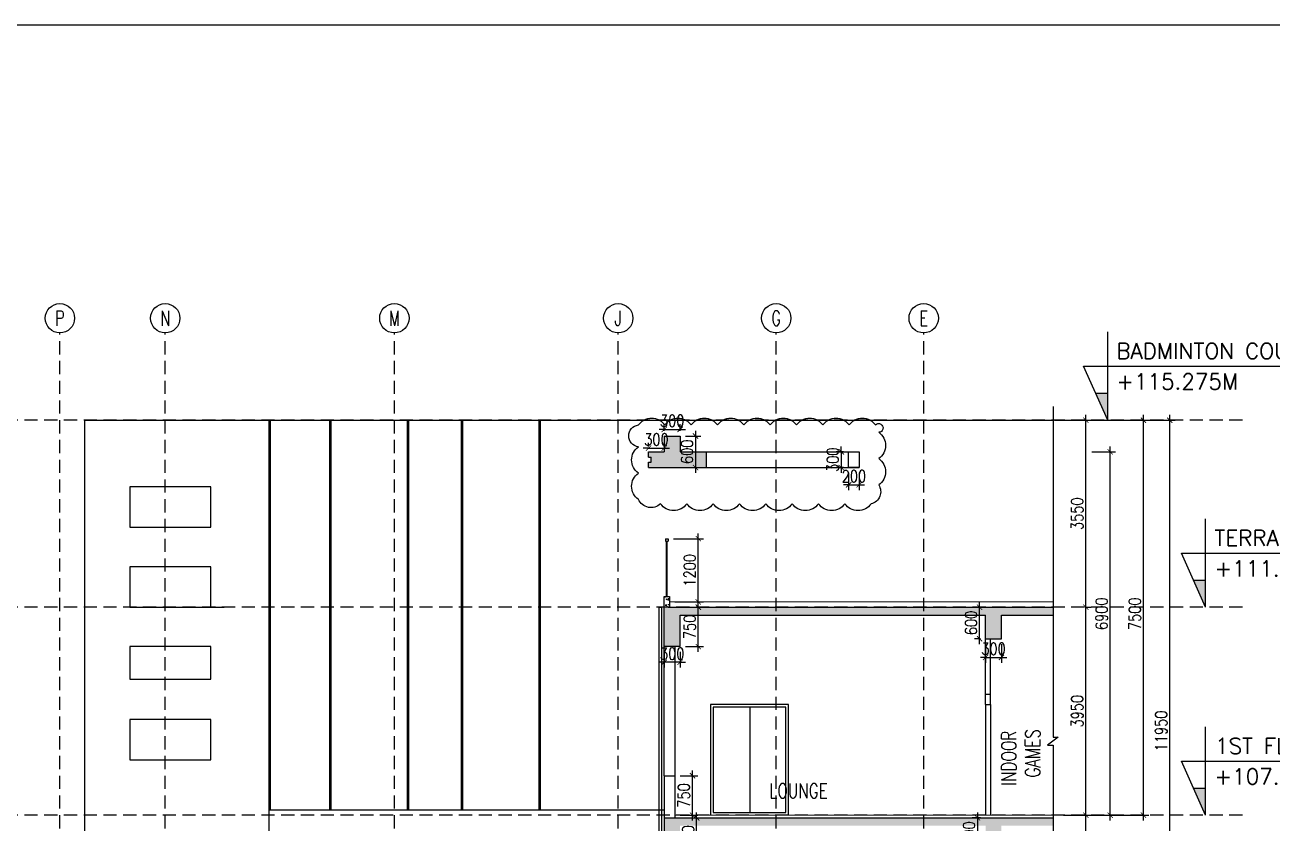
# Model space of a CAD drawing. Extents: x -32840 to 422982, y 280745 to 888746.
# Drawn here: x 77131 to 100808, y 459142 to 474298 of the extents above; entities that cross this region are included whole.
import ezdxf
from ezdxf.enums import TextEntityAlignment as Align

# ---------------------------------------------------------------- set-up
doc = ezdxf.new("R2010")
doc.units = 0
doc.header["$LTSCALE"] = 1000
doc.header["$PDMODE"] = 3
doc.linetypes.add('CONTINOUS', pattern=[0])
doc.linetypes.add('HIDDEN', pattern=[0.375, 0.25, -0.125])
doc.layers.get('Defpoints').update_dxf_attribs({"linetype": 'HIDDEN'})
for name, color, linetype in [('a-dim', 3, 'Continuous'), ('A-DOOR', 1, 'Continuous'), ('A-Elev 02', 6, 'Continuous'), ('A-GRID NO', 40, 'CONTINOUS'), ('A-HAT', 8, 'Continuous'), ('A-LVL', 31, 'HIDDEN'), ('A-Rail', 1, 'Continuous'), ('A-RD', 6, 'Continuous'), ('A-Rev', 31, 'Continuous'), ('A-Tag LVl', 2, 'Continuous'), ('A-TEXT', 6, 'Continuous'), ('A-WALL', 7, 'CONTINOUS'), ('I-False Ceiling', 7, 'Continuous')]:
    doc.layers.add(name, color=color, linetype=linetype)
doc.layers.add('A-FLOR', color=2, linetype='Continuous', lineweight=18)
doc.styles.add('ROMANS', font='romans.shx', dxfattribs={"width": 0.8})
doc.dimstyles.new('dim-1', dxfattribs={"dimscale": 100, "dimtxt": 2.25, "dimasz": 1, "dimexe": 1, "dimexo": 1, "dimgap": 0.5, "dimtad": 1, "dimdec": 0, "dimzin": 3, "dimdsep": 46, "dimtxsty": 'ROMANS', "dimblk": 'ARCHTICK', "dimcen": 0.0625, "dimdle": 1, "dimclrd": 256, "dimclre": 256, "dimclrt": 6, "dimadec": 0, "dimazin": 0, "dimtfac": 1, "dimtdec": 0, "dimtix": 1, "dimtmove": 1, "dimatfit": 3, "dimfxl": 1, "dimfrac": 2, "dimtolj": 1, "dimtzin": 3, "dimarcsym": 0})

# ---------------------------------------------------------------- blocks, each defined once
blk = doc.blocks.new('_ArchTick')
at = {"color": 0, "linetype": 'ByBlock', "const_width": 0.15}
blk.add_lwpolyline([(-0.5, -0.5), (0.5, 0.5)], dxfattribs=at)
blk = doc.blocks.new('*D1925')
at = {"layer": 'a-dim', "lineweight": -2, "transparency": 16777216}
for p, q in [((97273, 455192), (97273, 459392)), ((97094, 459292), (97373, 459292)), ((97094, 455292), (97373, 455292))]:
    blk.add_line(p, q, dxfattribs=at)
at = {"layer": 'Defpoints', "color": 0, "transparency": 16777216}
for p in [(96994, 459292), (97273, 459292), (96994, 455292)]:
    blk.add_point(p, dxfattribs=at)
at = {"layer": 'a-dim', "lineweight": -2, "transparency": 16777216, "xscale": 100, "yscale": 100, "zscale": 100}
for p, rotation in [((97273, 459292), 90), ((97273, 455292), 270)]:
    blk.add_blockref('_ArchTick', p, dxfattribs=dict(at, rotation=rotation))
at = {"layer": 'a-dim', "color": 6, "transparency": 16777216, "insert": (97110, 457292), "char_height": 225, "attachment_point": 5, "rotation": 90, "style": 'ROMANS'}
blk.add_mtext('\\A1;4000', dxfattribs=at)
blk = doc.blocks.new('*D1926')
at = {"layer": 'a-dim', "lineweight": -2, "transparency": 16777216}
for p, q in [((97271, 463242), (97373, 463242)), ((97273, 459192), (97273, 463342)), ((97271, 459292), (97373, 459292))]:
    blk.add_line(p, q, dxfattribs=at)
at = {"layer": 'Defpoints', "color": 0, "transparency": 16777216}
for p in [(97171, 463242), (97273, 463242), (97171, 459292)]:
    blk.add_point(p, dxfattribs=at)
at = {"layer": 'a-dim', "lineweight": -2, "transparency": 16777216, "xscale": 100, "yscale": 100, "zscale": 100}
for p, rotation in [((97273, 463242), 90), ((97273, 459292), 270)]:
    blk.add_blockref('_ArchTick', p, dxfattribs=dict(at, rotation=rotation))
at = {"layer": 'a-dim', "color": 6, "transparency": 16777216, "insert": (97110, 461267), "char_height": 225, "attachment_point": 5, "rotation": 90, "style": 'ROMANS'}
blk.add_mtext('\\A1;3950', dxfattribs=at)
blk = doc.blocks.new('*D1927')
at = {"layer": 'a-dim', "lineweight": -2, "transparency": 16777216}
for p, q in [((96680, 466792), (98466, 466792)), ((98366, 459192), (98366, 466892)), ((97479, 459292), (98466, 459292))]:
    blk.add_line(p, q, dxfattribs=at)
at = {"layer": 'Defpoints', "color": 0, "transparency": 16777216}
for p in [(96580, 466792), (98366, 466792), (97379, 459292)]:
    blk.add_point(p, dxfattribs=at)
at = {"layer": 'a-dim', "lineweight": -2, "transparency": 16777216, "xscale": 100, "yscale": 100, "zscale": 100}
for p, rotation in [((98366, 466792), 90), ((98366, 459292), 270)]:
    blk.add_blockref('_ArchTick', p, dxfattribs=dict(at, rotation=rotation))
at = {"layer": 'a-dim', "color": 6, "transparency": 16777216, "insert": (98204, 463117), "char_height": 225, "attachment_point": 5, "rotation": 90, "style": 'ROMANS'}
blk.add_mtext('\\A1;7500', dxfattribs=at)
blk = doc.blocks.new('*D1928')
at = {"layer": 'a-dim', "lineweight": -2, "transparency": 16777216}
for p, q in [((97271, 466792), (97373, 466792)), ((97273, 463142), (97273, 466892)), ((97271, 463242), (97373, 463242))]:
    blk.add_line(p, q, dxfattribs=at)
at = {"layer": 'Defpoints', "color": 0, "transparency": 16777216}
for p in [(97171, 466792), (97273, 466792), (97171, 463242)]:
    blk.add_point(p, dxfattribs=at)
at = {"layer": 'a-dim', "lineweight": -2, "transparency": 16777216, "xscale": 100, "yscale": 100, "zscale": 100}
for p, rotation in [((97273, 466792), 90), ((97273, 463242), 270)]:
    blk.add_blockref('_ArchTick', p, dxfattribs=dict(at, rotation=rotation))
at = {"layer": 'a-dim', "color": 6, "transparency": 16777216, "insert": (97110, 465017), "char_height": 225, "attachment_point": 5, "rotation": 90, "style": 'ROMANS'}
blk.add_mtext('\\A1;3550', dxfattribs=at)
blk = doc.blocks.new('*D1929')
at = {"layer": 'a-dim', "lineweight": -2, "transparency": 16777216}
for p, q in [((96751, 466792), (98966, 466792)), ((98866, 454742), (98866, 466892)), ((96751, 454842), (98966, 454842))]:
    blk.add_line(p, q, dxfattribs=at)
at = {"layer": 'Defpoints', "color": 0, "transparency": 16777216}
for p in [(96651, 466792), (98866, 466792), (96651, 454842)]:
    blk.add_point(p, dxfattribs=at)
at = {"layer": 'a-dim', "lineweight": -2, "transparency": 16777216, "xscale": 100, "yscale": 100, "zscale": 100}
for p, rotation in [((98866, 466792), 90), ((98866, 454842), 270)]:
    blk.add_blockref('_ArchTick', p, dxfattribs=dict(at, rotation=rotation))
at = {"layer": 'a-dim', "color": 6, "transparency": 16777216, "insert": (98703, 460892), "char_height": 225, "attachment_point": 5, "rotation": 90, "style": 'ROMANS'}
blk.add_mtext('\\A1;11950', dxfattribs=at)
blk = doc.blocks.new('RD')
at = {"style": 'ROMANS', "width": 0.75}
for tag, p in [('RT', (10.24, 14.08)), ('SZ', (10.24, 2.74))]:
    blk.add_attdef(tag, text='', height=9, dxfattribs=at).set_placement(p, align=Align.CENTER)
blk = doc.blocks.new('*D1918')
at = {"layer": 'a-dim', "lineweight": -2, "transparency": 16777216}
for p, q in [((97736, 459192), (97736, 466292)), ((97385, 466192), (97836, 466192)), ((96849, 459292), (97836, 459292))]:
    blk.add_line(p, q, dxfattribs=at)
at = {"layer": 'Defpoints', "color": 0, "transparency": 16777216}
for p in [(97285, 466192), (97736, 466192), (96749, 459292)]:
    blk.add_point(p, dxfattribs=at)
at = {"layer": 'a-dim', "lineweight": -2, "transparency": 16777216, "xscale": 100, "yscale": 100, "zscale": 100}
for p, rotation in [((97736, 466192), 90), ((97736, 459292), 270)]:
    blk.add_blockref('_ArchTick', p, dxfattribs=dict(at, rotation=rotation))
at = {"layer": 'a-dim', "color": 6, "transparency": 16777216, "insert": (97573, 463117), "char_height": 225, "attachment_point": 5, "rotation": 90, "style": 'ROMANS'}
blk.add_mtext('\\A1;6900', dxfattribs=at)
blk = doc.blocks.new('TAG-LVL-SEC')
blk.add_hatch(color=256).paths.add_polyline_path([(0, 3.42), (-1.53, 3.42), (0, 0)])
for p, q in [((0, 0), (0, 11.17)), ((0, 0), (-3.06, 6.83)), ((-3.06, 6.83), (27.63, 6.83)), ((-1.53, 3.42), (0, 3.42))]:
    blk.add_line(p, q)
at = {"color": 6, "style": 'ROMANS'}
for tag, p in [('LEVEL', (1.61, 7.76)), ('LEVELTAG', (1.44, 3.9))]:
    blk.add_attdef(tag, p, '', height=2, dxfattribs=at)
blk = doc.blocks.new('*D1816')
at = {"layer": 'a-dim', "lineweight": -2, "transparency": 16777216}
for p, q in [((89915, 463242), (89915, 464642)), ((89444, 464542), (90015, 464542)), ((89470, 463342), (90015, 463342))]:
    blk.add_line(p, q, dxfattribs=at)
at = {"layer": 'Defpoints', "color": 0, "transparency": 16777216}
for p in [(89344, 464542), (89915, 464542), (89370, 463342)]:
    blk.add_point(p, dxfattribs=at)
at = {"layer": 'a-dim', "lineweight": -2, "transparency": 16777216, "xscale": 100, "yscale": 100, "zscale": 100}
for p, rotation in [((89915, 464542), 90), ((89915, 463342), 270)]:
    blk.add_blockref('_ArchTick', p, dxfattribs=dict(at, rotation=rotation))
at = {"layer": 'a-dim', "color": 6, "transparency": 16777216, "insert": (89752, 463942), "char_height": 225, "attachment_point": 5, "rotation": 90, "style": 'ROMANS'}
blk.add_mtext('\\A1;1200', dxfattribs=at)
blk = doc.blocks.new('*D1817')
at = {"layer": 'a-dim', "lineweight": -2, "transparency": 16777216}
for p, q in [((89805, 459192), (89805, 460142)), ((89570, 460042), (89905, 460042)), ((89570, 459292), (89905, 459292))]:
    blk.add_line(p, q, dxfattribs=at)
at = {"layer": 'Defpoints', "color": 0, "transparency": 16777216}
for p in [(89470, 460042), (89805, 460042), (89470, 459292)]:
    blk.add_point(p, dxfattribs=at)
at = {"layer": 'a-dim', "lineweight": -2, "transparency": 16777216, "xscale": 100, "yscale": 100, "zscale": 100}
for p, rotation in [((89805, 460042), 90), ((89805, 459292), 270)]:
    blk.add_blockref('_ArchTick', p, dxfattribs=dict(at, rotation=rotation))
at = {"layer": 'a-dim', "color": 6, "transparency": 16777216, "insert": (89642, 459667), "char_height": 225, "attachment_point": 5, "rotation": 90, "style": 'ROMANS'}
blk.add_mtext('\\A1;750', dxfattribs=at)
blk = doc.blocks.new('*D1874')
at = {"layer": 'a-dim', "lineweight": -2, "transparency": 16777216}
for p, q in [((89884, 458392), (89884, 459342)), ((89670, 459242), (89984, 459242)), ((89670, 458492), (89984, 458492))]:
    blk.add_line(p, q, dxfattribs=at)
at = {"layer": 'Defpoints', "color": 0, "transparency": 16777216}
for p in [(89570, 459242), (89884, 459242), (89570, 458492)]:
    blk.add_point(p, dxfattribs=at)
at = {"layer": 'a-dim', "lineweight": -2, "transparency": 16777216, "xscale": 100, "yscale": 100, "zscale": 100}
for p, rotation in [((89884, 459242), 90), ((89884, 458492), 270)]:
    blk.add_blockref('_ArchTick', p, dxfattribs=dict(at, rotation=rotation))
at = {"layer": 'a-dim', "color": 6, "transparency": 16777216, "insert": (89722, 458867), "char_height": 225, "attachment_point": 5, "rotation": 90, "style": 'ROMANS'}
blk.add_mtext('\\A1;750', dxfattribs=at)
blk = doc.blocks.new('*D1876')
at = {"layer": 'a-dim', "lineweight": -2, "transparency": 16777216}
for p, q in [((95217, 459342), (95217, 458542)), ((95270, 459242), (95117, 459242)), ((95270, 458642), (95117, 458642))]:
    blk.add_line(p, q, dxfattribs=at)
at = {"layer": 'Defpoints', "color": 0, "transparency": 16777216}
for p in [(95370, 459242), (95217, 458642), (95370, 458642)]:
    blk.add_point(p, dxfattribs=at)
at = {"layer": 'a-dim', "lineweight": -2, "transparency": 16777216, "xscale": 100, "yscale": 100, "zscale": 100}
for p, rotation in [((95217, 459242), 90), ((95217, 458642), 270)]:
    blk.add_blockref('_ArchTick', p, dxfattribs=dict(at, rotation=rotation))
at = {"layer": 'a-dim', "color": 6, "transparency": 16777216, "insert": (95055, 458942), "char_height": 225, "attachment_point": 5, "rotation": 90, "style": 'ROMANS'}
blk.add_mtext('\\A1;600', dxfattribs=at)
blk = doc.blocks.new('*D1877')
at = {"layer": 'a-dim', "lineweight": -2, "transparency": 16777216}
for p, q in [((95370, 462542), (95370, 462187)), ((95670, 462542), (95670, 462187)), ((95370, 462287), (95270, 462287)), ((95370, 462287), (95670, 462287)), ((95670, 462287), (95770, 462287))]:
    blk.add_line(p, q, dxfattribs=at)
at = {"layer": 'Defpoints', "color": 0, "transparency": 16777216}
for p in [(95370, 462642), (95670, 462642), (95670, 462287)]:
    blk.add_point(p, dxfattribs=at)
at = {"layer": 'a-dim', "lineweight": -2, "transparency": 16777216, "xscale": 100, "yscale": 100, "zscale": 100}
blk.add_blockref('_ArchTick', (95370, 462287), dxfattribs=at)
at = {"layer": 'a-dim', "lineweight": -2, "transparency": 16777216, "xscale": 100, "yscale": 100, "zscale": 100, "rotation": 180}
blk.add_blockref('_ArchTick', (95670, 462287), dxfattribs=at)
at = {"layer": 'a-dim', "color": 6, "transparency": 16777216, "insert": (95520, 462450), "char_height": 225, "attachment_point": 5, "style": 'ROMANS'}
blk.add_mtext('\\A1;300', dxfattribs=at)
blk = doc.blocks.new('*D1878')
at = {"layer": 'a-dim', "lineweight": -2, "transparency": 16777216}
for p, q in [((95270, 463242), (95156, 463242)), ((95256, 462542), (95256, 463342)), ((95270, 462642), (95156, 462642))]:
    blk.add_line(p, q, dxfattribs=at)
at = {"layer": 'Defpoints', "color": 0, "transparency": 16777216}
for p in [(95256, 463242), (95370, 463242), (95370, 462642)]:
    blk.add_point(p, dxfattribs=at)
at = {"layer": 'a-dim', "lineweight": -2, "transparency": 16777216, "xscale": 100, "yscale": 100, "zscale": 100}
for p, rotation in [((95256, 463242), 90), ((95256, 462642), 270)]:
    blk.add_blockref('_ArchTick', p, dxfattribs=dict(at, rotation=rotation))
at = {"layer": 'a-dim', "color": 6, "transparency": 16777216, "insert": (95093, 462942), "char_height": 225, "attachment_point": 5, "rotation": 90, "style": 'ROMANS'}
blk.add_mtext('\\A1;600', dxfattribs=at)
blk = doc.blocks.new('*D1879')
at = {"layer": 'a-dim', "lineweight": -2, "transparency": 16777216}
for p, q in [((89270, 462196), (89170, 462196)), ((89270, 462392), (89270, 462096)), ((89570, 462196), (89270, 462196)), ((89570, 462392), (89570, 462096)), ((89570, 462196), (89670, 462196))]:
    blk.add_line(p, q, dxfattribs=at)
at = {"layer": 'Defpoints', "color": 0, "transparency": 16777216}
for p in [(89270, 462492), (89570, 462492), (89270, 462196)]:
    blk.add_point(p, dxfattribs=at)
at = {"layer": 'a-dim', "lineweight": -2, "transparency": 16777216, "xscale": 100, "yscale": 100, "zscale": 100}
blk.add_blockref('_ArchTick', (89270, 462196), dxfattribs=at)
at = {"layer": 'a-dim', "lineweight": -2, "transparency": 16777216, "xscale": 100, "yscale": 100, "zscale": 100, "rotation": 180}
blk.add_blockref('_ArchTick', (89570, 462196), dxfattribs=at)
at = {"layer": 'a-dim', "color": 6, "transparency": 16777216, "insert": (89420, 462359), "char_height": 225, "attachment_point": 5, "style": 'ROMANS'}
blk.add_mtext('\\A1;300', dxfattribs=at)
blk = doc.blocks.new('*D1880')
at = {"layer": 'a-dim', "lineweight": -2, "transparency": 16777216}
for p, q in [((89570, 463242), (90015, 463242)), ((89915, 462392), (89915, 463342)), ((89670, 462492), (90015, 462492))]:
    blk.add_line(p, q, dxfattribs=at)
at = {"layer": 'Defpoints', "color": 0, "transparency": 16777216}
for p in [(89470, 463242), (89915, 463242), (89570, 462492)]:
    blk.add_point(p, dxfattribs=at)
at = {"layer": 'a-dim', "lineweight": -2, "transparency": 16777216, "xscale": 100, "yscale": 100, "zscale": 100}
for p, rotation in [((89915, 463242), 90), ((89915, 462492), 270)]:
    blk.add_blockref('_ArchTick', p, dxfattribs=dict(at, rotation=rotation))
at = {"layer": 'a-dim', "color": 6, "transparency": 16777216, "insert": (89752, 462867), "char_height": 225, "attachment_point": 5, "rotation": 90, "style": 'ROMANS'}
blk.add_mtext('\\A1;750', dxfattribs=at)
blk = doc.blocks.new('*D1881')
at = {"layer": 'a-dim', "lineweight": -2, "transparency": 16777216}
for p, q in [((89670, 466492), (89963, 466492)), ((89863, 466592), (89863, 465792)), ((89670, 465892), (89963, 465892))]:
    blk.add_line(p, q, dxfattribs=at)
at = {"layer": 'Defpoints', "color": 0, "transparency": 16777216}
for p in [(89570, 466492), (89570, 465892), (89863, 465892)]:
    blk.add_point(p, dxfattribs=at)
at = {"layer": 'a-dim', "lineweight": -2, "transparency": 16777216, "xscale": 100, "yscale": 100, "zscale": 100}
for p, rotation in [((89863, 466492), 90), ((89863, 465892), 270)]:
    blk.add_blockref('_ArchTick', p, dxfattribs=dict(at, rotation=rotation))
at = {"layer": 'a-dim', "color": 6, "transparency": 16777216, "insert": (89701, 466192), "char_height": 225, "attachment_point": 5, "rotation": 90, "style": 'ROMANS'}
blk.add_mtext('\\A1;600', dxfattribs=at)
blk = doc.blocks.new('*D1882')
at = {"layer": 'a-dim', "lineweight": -2, "transparency": 16777216}
for p, q in [((89270, 466592), (89270, 466718)), ((89570, 466592), (89570, 466718)), ((89270, 466618), (89170, 466618)), ((89270, 466618), (89570, 466618)), ((89570, 466618), (89670, 466618))]:
    blk.add_line(p, q, dxfattribs=at)
at = {"layer": 'Defpoints', "color": 0, "transparency": 16777216}
for p in [(89270, 466492), (89570, 466618), (89570, 466492)]:
    blk.add_point(p, dxfattribs=at)
at = {"layer": 'a-dim', "lineweight": -2, "transparency": 16777216, "xscale": 100, "yscale": 100, "zscale": 100}
blk.add_blockref('_ArchTick', (89270, 466618), dxfattribs=at)
at = {"layer": 'a-dim', "lineweight": -2, "transparency": 16777216, "xscale": 100, "yscale": 100, "zscale": 100, "rotation": 180}
blk.add_blockref('_ArchTick', (89570, 466618), dxfattribs=at)
at = {"layer": 'a-dim', "color": 6, "transparency": 16777216, "insert": (89420, 466781), "char_height": 225, "attachment_point": 5, "style": 'ROMANS'}
blk.add_mtext('\\A1;300', dxfattribs=at)
blk = doc.blocks.new('*D1933')
at = {"layer": 'a-dim', "lineweight": -2, "transparency": 16777216}
for p, q in [((88970, 466263), (88870, 466263)), ((88970, 466292), (88970, 466363)), ((88970, 466263), (89270, 466263)), ((89270, 466292), (89270, 466363)), ((89270, 466263), (89370, 466263))]:
    blk.add_line(p, q, dxfattribs=at)
at = {"layer": 'Defpoints', "color": 0, "transparency": 16777216}
for p in [(89270, 466263), (88970, 466192), (89270, 466192)]:
    blk.add_point(p, dxfattribs=at)
at = {"layer": 'a-dim', "lineweight": -2, "transparency": 16777216, "xscale": 100, "yscale": 100, "zscale": 100}
blk.add_blockref('_ArchTick', (88970, 466263), dxfattribs=at)
at = {"layer": 'a-dim', "lineweight": -2, "transparency": 16777216, "xscale": 100, "yscale": 100, "zscale": 100, "rotation": 180}
blk.add_blockref('_ArchTick', (89270, 466263), dxfattribs=at)
at = {"layer": 'a-dim', "color": 6, "transparency": 16777216, "insert": (89120, 466425), "char_height": 225, "attachment_point": 5, "style": 'ROMANS'}
blk.add_mtext('\\A1;300', dxfattribs=at)
blk = doc.blocks.new('*D1934')
at = {"layer": 'a-dim', "lineweight": -2, "transparency": 16777216}
for p, q in [((92770, 465792), (92770, 465465)), ((92970, 465792), (92970, 465465)), ((92770, 465565), (92670, 465565)), ((92770, 465565), (92970, 465565)), ((92970, 465565), (93070, 465565))]:
    blk.add_line(p, q, dxfattribs=at)
at = {"layer": 'Defpoints', "color": 0, "transparency": 16777216}
for p in [(92770, 465892), (92970, 465892), (92970, 465565)]:
    blk.add_point(p, dxfattribs=at)
at = {"layer": 'a-dim', "lineweight": -2, "transparency": 16777216, "xscale": 100, "yscale": 100, "zscale": 100}
blk.add_blockref('_ArchTick', (92770, 465565), dxfattribs=at)
at = {"layer": 'a-dim', "lineweight": -2, "transparency": 16777216, "xscale": 100, "yscale": 100, "zscale": 100, "rotation": 180}
blk.add_blockref('_ArchTick', (92970, 465565), dxfattribs=at)
at = {"layer": 'a-dim', "color": 6, "transparency": 16777216, "insert": (92870, 465728), "char_height": 225, "attachment_point": 5, "style": 'ROMANS'}
blk.add_mtext('\\A1;200', dxfattribs=at)
blk = doc.blocks.new('*D1936')
at = {"layer": 'a-dim', "lineweight": -2, "transparency": 16777216}
for p, q in [((92630, 466192), (92630, 466292)), ((92670, 466192), (92530, 466192)), ((92630, 466192), (92630, 465892)), ((92670, 465892), (92530, 465892)), ((92630, 465892), (92630, 465792))]:
    blk.add_line(p, q, dxfattribs=at)
at = {"layer": 'Defpoints', "color": 0, "transparency": 16777216}
for p in [(92770, 466192), (92630, 465892), (92770, 465892)]:
    blk.add_point(p, dxfattribs=at)
at = {"layer": 'a-dim', "lineweight": -2, "transparency": 16777216, "xscale": 100, "yscale": 100, "zscale": 100}
for p, rotation in [((92630, 466192), 270), ((92630, 465892), 90)]:
    blk.add_blockref('_ArchTick', p, dxfattribs=dict(at, rotation=rotation))
at = {"layer": 'a-dim', "color": 6, "transparency": 16777216, "insert": (92467, 466042), "char_height": 225, "attachment_point": 5, "rotation": 90, "style": 'ROMANS'}
blk.add_mtext('\\A1;300', dxfattribs=at)
blk = doc.blocks.new('Tag-Stair-No')
blk.add_circle((0, 0), 1.37)
at = {"color": 6, "style": 'ROMANS', "width": 0.7}
blk.add_attdef('SN', text='', height=1.4, dxfattribs=at).set_placement((0, 0), align=Align.MIDDLE)

msp = doc.modelspace()

# ---------------------------------------------------------------- hatches: boundary and pattern name
at = {"layer": 'I-False Ceiling'}
h = msp.add_hatch(dxfattribs=at)
h.set_pattern_fill('AR-CONC', color=8)
h.paths.add_polyline_path([(66618.5, 466642.2), (75218.5, 466642.2), (75218.5, 465892.2), (75518.5, 465892.2), (75518.5, 466792.2), (66318.5, 466792.2), (66318.5, 465892.2), (66618.5, 465892.2)])
h.paths.add_polyline_path([(66518.5, 467092.2), (66318.5, 467092.2), (66318.5, 466792.2), (66518.5, 466792.2)])
h.paths.add_polyline_path([(75518.5, 467092.2), (75318.5, 467092.2), (75318.5, 466792.2), (75518.5, 466792.2)])
h.paths.add_polyline_path([(66618.5, 463242.2), (66318.5, 463242.2), (66318.5, 462492.2), (66618.5, 462492.2)])
h.paths.add_polyline_path([(75518.5, 463242.2), (75218.5, 463242.2), (75218.5, 462492.2), (75518.5, 462492.2)])
h.paths.add_polyline_path([(75518.5, 459292.2), (75218.5, 459292.2), (75218.5, 459242.2), (66618.5, 459242.2), (66618.5, 459292.2), (66318.5, 459292.2), (66318.5, 458492.2), (66618.5, 458492.2), (66618.5, 459092.2), (75218.5, 459092.2), (75218.5, 458342.2), (75518.5, 458342.2)])
h.paths.add_polyline_path([(75518.5, 459392.2), (75518.5, 459292.2), (75318.5, 459292.2), (75518.5, 459292.2)])
h.paths.add_polyline_path([(66518.5, 455242.2), (66318.5, 455242.2), (66318.5, 454842.2), (66518.5, 454842.2)])
h.paths.add_polyline_path([(66518.5, 454842.2), (66318.5, 454842.2), (66318.5, 454742.2), (66318.5, 454642.2), (66518.5, 454642.2)])
h.paths.add_polyline_path([(66318.5, 454842.2), (64568.5, 454842.2), (64568.5, 454742.2), (66318.5, 454742.2)])
h.paths.add_polyline_path([(66318.5, 455242.2), (65168.5, 455242.2), (65168.5, 455092.2), (64868.5, 455092.2), (64868.5, 454942.2), (64568.5, 454942.2), (64568.5, 454842.2), (66318.5, 454842.2)])
edge = h.paths.add_edge_path()
edge.add_line((74860.6, 455242.2), (66518.5, 455242.2))
edge.add_line((66518.5, 455242.2), (66518.5, 455142.2))
edge.add_line((66518.5, 455142.2), (74814.6, 455142.2))
edge.add_arc((75859.9, 454721.9), 1126.7, 152.49233, 158.09248, ccw=False)
edge = h.paths.add_edge_path()
edge.add_line((75318.5, 455242.2), (74860.6, 455242.2))
edge.add_arc((75859.9, 454721.9), 1126.7, 152.49233, 158.09248)
edge.add_line((74814.6, 455142.2), (75318.5, 455142.2))
edge.add_line((75318.5, 455142.2), (75318.5, 455242.2))
h.paths.add_polyline_path([(75518.5, 455242.2), (75318.5, 455242.2), (75318.5, 454842.2), (75518.5, 454842.2)])
h.paths.add_polyline_path([(75518.5, 454842.2), (75318.5, 454842.2), (75318.5, 454642.2), (75518.5, 454642.2)])
h.paths.add_polyline_path([(77169.6, 454842.2), (76969.6, 454842.2), (76969.6, 453342.2), (85869.6, 453342.2), (85869.6, 454842.2), (85669.6, 454842.2), (85669.6, 453492.2), (77169.6, 453492.2)])
h.paths.add_polyline_path([(77169.6, 454992.2), (76969.6, 454992.2), (76969.6, 454842.2), (77169.6, 454842.2)])
h.paths.add_polyline_path([(85869.6, 454992.2), (85669.6, 454992.2), (85669.6, 454842.2), (85869.6, 454842.2)])
edge = h.paths.add_edge_path()
edge.add_line((87516.5, 454692.2), (85869.6, 454692.2))
edge.add_line((85869.6, 454692.2), (85869.6, 454592.2))
edge.add_line((85869.6, 454592.2), (87497.2, 454592.2))
edge.add_arc((86609.3, 454815.5), 915.6, 345.88506, 352.26176)
h.paths.add_polyline_path([(88169.6, 455142.2), (87969.6, 455142.2), (87969.6, 454842.2), (88169.6, 454842.2)])
edge = h.paths.add_edge_path()
edge.add_line((89269.6, 454692.2), (87516.5, 454692.2))
edge.add_arc((86609.3, 454815.5), 915.6, 345.88506, 352.26176, ccw=False)
edge.add_line((87497.2, 454592.2), (89269.6, 454592.2))
edge.add_line((89269.6, 454592.2), (89269.6, 454692.2))
h.paths.add_polyline_path([(88169.6, 454842.2), (87969.6, 454842.2), (87969.6, 454692.2), (88169.6, 454692.2)])
h.paths.add_polyline_path([(89269.6, 455242.2), (87969.6, 455242.2), (87969.6, 455142.2), (89269.6, 455142.2)])
h.paths.add_polyline_path([(89469.6, 455242.2), (89269.6, 455242.2), (89269.6, 454842.2), (89469.6, 454842.2)])
h.paths.add_polyline_path([(89469.6, 454842.2), (89269.6, 454842.2), (89269.6, 454592.2), (89469.6, 454592.2)])
h.paths.add_polyline_path([(89469.6, 456042.2), (89269.6, 456042.2), (89269.6, 455292.2), (89469.6, 455292.2)])
h.paths.add_polyline_path([(89469.6, 455292.2), (89269.6, 455292.2), (89269.6, 455242.2), (89469.6, 455242.2)])
h = msp.add_hatch(dxfattribs=at)
h.set_pattern_fill('AR-CONC', color=8)
h.paths.add_polyline_path([(89569.6, 463092.2), (95369.6, 463092.2), (95369.6, 462642.2), (95669.6, 462642.2), (95669.6, 463092.2), (96651, 463092.2), (96651, 463242.2), (89369.6, 463242.2), (89269.6, 463242.2), (89269.6, 462492.2), (89569.6, 462492.2)])
h.paths.add_polyline_path([(95669.6, 459092.2), (96651, 459092.2), (96651, 459242.2), (89269.6, 459242.2), (89269.6, 458492.2), (89569.6, 458492.2), (89569.6, 459092.2), (95369.6, 459092.2), (95369.6, 458642.2), (95669.6, 458642.2)])
h.paths.add_polyline_path([(95369.6, 455242.2), (89469.6, 455242.2), (89469.6, 455142.2), (95369.6, 455142.2)])
h.paths.add_polyline_path([(95569.6, 455242.2), (95369.6, 455242.2), (95369.6, 454842.2), (95569.6, 454842.2)])
h.paths.add_polyline_path([(96651, 455242.2), (95569.6, 455242.2), (95569.6, 455142.2), (96651, 455142.2)])
h.paths.add_polyline_path([(95569.6, 454842.2), (95369.6, 454842.2), (95369.6, 454642.2), (95569.6, 454642.2)])
h.paths.add_polyline_path([(90069.6, 466192.2), (89569.6, 466192.2), (89569.6, 466492.2), (89269.6, 466492.2), (89269.6, 466192.2), (88969.6, 466192.2), (88969.6, 466092.2), (89019.6, 466092.2), (89019.6, 465992.2), (88969.6, 465992.2), (88969.6, 465892.2), (90069.6, 465892.2)])
h.paths.add_polyline_path([(89869.4, 465908.8), (89869.4, 466475.6), (89531.9, 466475.6), (89531.9, 465908.8)], flags=24)
h.paths.add_polyline_path([(88831.9, 466256.7), (89407.2, 466256.7), (89407.2, 466594.2), (88831.9, 466594.2)], flags=9)
h = msp.add_hatch(dxfattribs=at)
h.set_pattern_fill('AR-CONC', color=8)
h.paths.add_polyline_path([(89369.6, 463442.2), (89269.6, 463442.2), (89269.6, 463242.2), (89369.6, 463242.2)])

# ---------------------------------------------------------------- linework, layer by layer
for points in [[(-32840.5, 474297.9), (120491.4, 474297.9), (120491.4, 446301.2), (-32840.5, 446301.2)], [(92769.6, 466192.2), (92969.6, 466192.2), (92969.6, 465892.2), (92769.6, 465892.2)]]:
    msp.add_lwpolyline(points, close=True)
at = {"layer": 'A-DOOR'}
for p, q in [((89269.6, 460042.2), (89269.6, 462492.2)), ((89469.6, 462492.2), (89469.6, 460042.2)), ((90894.7, 461342.2), (90894.7, 459342.2)), ((95369.6, 461392.2), (95369.6, 459292.2)), ((95461.6, 461392.2), (95461.6, 459292.2))]:
    msp.add_line(p, q, dxfattribs=at)
for points in [[(89169.6, 455892.2), (89169.6, 463242.2), (89219.6, 463242.2), (89219.6, 455892.2)], [(91578.7, 459342.2), (91578.7, 461342.2), (90194.7, 461342.2), (90194.7, 459342.2)]]:
    msp.add_lwpolyline(points, close=True, dxfattribs=at)
msp.add_lwpolyline([(91628.7, 459292.2), (91628.7, 461392.2), (90144.7, 461392.2), (90144.7, 459292.2)], dxfattribs=at)
at = {"layer": 'A-Elev 02'}
for p, q in [((78269.6, 458492.2), (78269.6, 466792.2)), ((78269.6, 466792.2), (96651, 466792.2))]:
    msp.add_line(p, q, dxfattribs=at)
for points in [[(79120.9, 465525.6), (79120.9, 464758.9), (80662.9, 464758.9), (80662.9, 465525.6)], [(79120.9, 464008.9), (79120.9, 463242.2), (80662.9, 463242.2), (80662.9, 464008.9)], [(79120.9, 462492.2), (79120.9, 461875.6), (80662.9, 461875.6), (80662.9, 462492.2)]]:
    msp.add_lwpolyline(points, close=True, dxfattribs=at)
msp.add_lwpolyline([(79120.9, 461108.9), (79120.9, 460342.2), (80662.9, 460342.2), (80662.9, 461108.9), (79120.9, 461108.9)], dxfattribs=at)
at = {"layer": 'A-FLOR'}
for p, q in [((89369.6, 463342.2), (96651, 463342.2)), ((89469.6, 459292.2), (96651, 459292.2))]:
    msp.add_line(p, q, dxfattribs=at)
at = {"layer": 'A-HAT'}
for p, q in [((81769.6, 459392.2), (81769.6, 466792.2)), ((81794.6, 459392.2), (81794.6, 466792.2)), ((82919.6, 459392.2), (82919.6, 466792.2)), ((82944.6, 459392.2), (82944.6, 466792.2)), ((84394.6, 459392.2), (84394.6, 466792.2)), ((84419.6, 459392.2), (84419.6, 466792.2)), ((85419.6, 459392.2), (85419.6, 466792.2)), ((85444.6, 459392.2), (85444.6, 466792.2)), ((86894.6, 459392.2), (86894.6, 466792.2)), ((86919.6, 459392.2), (86919.6, 466792.2)), ((80662.9, 463242.2), (80912.9, 463242.2))]:
    msp.add_line(p, q, dxfattribs=at)
msp.add_lwpolyline([(96651, 467049.4), (96651, 460770.8), (96747.3, 460770.8), (96546.5, 460624), (96651, 460624), (96651, 454738.8)], dxfattribs=at)
at = {"layer": 'A-LVL'}
for p, q in [((77794.6, 453791.7), (77794.6, 468451.1)), ((79794.6, 453791.7), (79794.6, 468451.1)), ((84144.6, 453791.7), (84144.6, 468451.1)), ((88394.6, 453791.7), (88394.6, 468451.1)), ((91394.6, 453791.7), (91394.6, 468451.1)), ((94194.6, 453791.7), (94194.6, 468451.1)), ((100247.1, 466792.2), (17385.9, 466792.2)), ((100247.1, 463242.2), (17385.9, 463242.2)), ((100247.1, 459292.2), (17385.9, 459292.2))]:
    msp.add_line(p, q, dxfattribs=at)
at = {"layer": 'A-Rail'}
for p, q in [((89294.3, 464542.2), (89344.3, 464542.2)), ((89294.3, 464542.2), (89294.3, 464492.2)), ((89294.3, 464492.2), (89344.3, 464492.2)), ((89313.3, 463442.2), (89313.3, 464492.2)), ((89325.3, 463442.2), (89325.3, 464492.2)), ((89344.3, 464542.2), (89344.3, 464492.2))]:
    msp.add_line(p, q, dxfattribs=at)
at = {"layer": 'A-Rev', "color": 4}
msp.add_lwpolyline([(88779.5, 466702, -0.5205671), (89279.5, 466702, -0.5205671), (89779.5, 466702, -0.5205671), (90279.5, 466702, -0.5205671), (90779.5, 466702, -0.5205671), (91279.5, 466702, -0.5205671), (91779.5, 466702, -0.5205671), (92279.5, 466702, -0.5205671), (92779.5, 466702, -0.5205671), (93279.5, 466702, -1.5185366), (93339.8, 466562.4, -0.5205671), (93339.8, 466062.4, -0.5205671), (93339.8, 465562.4, -0.5205671), (93197.2, 465205, -0.5205671), (92697.2, 465205, -0.5205671), (92197.2, 465205, -0.5205671), (91697.2, 465205, -0.5205671), (91197.2, 465205, -0.5205671), (90697.2, 465205, -0.5205671), (90197.2, 465205, -0.5205671), (89697.2, 465205, -0.5205671), (89197.2, 465205, -0.5205671), (88779.5, 465287.2, -0.5205671), (88779.5, 465787.2, -0.5205671), (88779.5, 466287.2, -0.8970365)], format="xyb", close=True, dxfattribs=at)
at = {"layer": 'A-TEXT'}
for p, q in [((90069.6, 466192.2), (92969.6, 466192.2)), ((90069.6, 465892.2), (92969.6, 465892.2))]:
    msp.add_line(p, q, dxfattribs=at)
at = {"layer": 'A-WALL'}
for p, q in [((89269.6, 466492.2), (89569.6, 466492.2)), ((89269.6, 466492.2), (89269.6, 466192.2)), ((89569.6, 466492.2), (89569.6, 466192.2)), ((88969.6, 466192.2), (89269.6, 466192.2)), ((88969.6, 466092.2), (88969.6, 466192.2)), ((88969.6, 466092.2), (89019.6, 466092.2)), ((88969.6, 465892.2), (88969.6, 465992.2)), ((88969.6, 465992.2), (89019.6, 465992.2)), ((89019.6, 465992.2), (89019.6, 466092.2)), ((89569.6, 466192.2), (90069.6, 466192.2)), ((90069.6, 465892.2), (90069.6, 466192.2)), ((88969.6, 465892.2), (90069.6, 465892.2)), ((89269.6, 463242.2), (89269.6, 463442.2)), ((89269.6, 463442.2), (89369.6, 463442.2)), ((89369.6, 463442.2), (89369.6, 463242.2)), ((89269.6, 462492.2), (89269.6, 463242.2)), ((89369.6, 463242.2), (96651, 463242.2)), ((89569.6, 462492.2), (89569.6, 463092.2)), ((89569.6, 463092.2), (95369.6, 463092.2)), ((95369.6, 461392.2), (95369.6, 463092.2)), ((95669.6, 462642.2), (95669.6, 463092.2)), ((95669.6, 463092.2), (96651, 463092.2)), ((89569.6, 462492.2), (89269.6, 462492.2)), ((95369.6, 462642.2), (95669.6, 462642.2)), ((95461.6, 461392.2), (95461.6, 462642.2)), ((95369.6, 461592.2), (95461.6, 461592.2)), ((95369.6, 461392.2), (95461.6, 461392.2)), ((89269.6, 460042.2), (89469.6, 460042.2)), ((89269.6, 460042.2), (89269.6, 458492.2)), ((89469.6, 460042.2), (89469.6, 459242.2)), ((81769.6, 455392.2), (81769.6, 459392.2)), ((81769.6, 459392.2), (89269.6, 459392.2)), ((89269.6, 459242.2), (96651, 459242.2))]:
    msp.add_line(p, q, dxfattribs=at)

# ---------------------------------------------------------------- block references
at = {"layer": 'A-GRID NO', "xscale": 203.2, "yscale": 203.2, "zscale": 203.2}
for p, values in [((77794.6, 468729.3), {'SN': 'P'}), ((79794.6, 468729.3), {'SN': 'N'}), ((84144.6, 468729.3), {'SN': 'M'}), ((88394.6, 468729.3), {'SN': 'J'}), ((91394.6, 468729.3), {'SN': 'G'}), ((94194.6, 468729.3), {'SN': 'E'})]:
    msp.add_blockref('Tag-Stair-No', p, dxfattribs=at).add_auto_attribs(values)
at = {"layer": 'A-RD'}
ref = msp.add_blockref('RD', (96513.7, 460865.2), dxfattribs=dict(at, xscale=-40.00000000626291, yscale=40.00000000556133, zscale=40, rotation=90.00000262549959))
ref.add_attrib('RT', 'INDOOR', dxfattribs={"height": 280, "rotation": 90, "style": 'ROMANS', "width": 0.75}).set_placement((95950.7, 460375.4), align=Align.CENTER)
ref.add_attrib('SZ', ' GAMES', dxfattribs={"height": 280, "rotation": 90, "style": 'ROMANS', "width": 0.75}).set_placement((96404.1, 460395.4), align=Align.CENTER)
ref = msp.add_blockref('RD', (92307.9, 459052), dxfattribs=dict(at, xscale=-40.00000000626291, yscale=40.00000000556133, zscale=40, rotation=2.625499577746382e-06))
ref.add_attrib('RT', 'LOUNGE', dxfattribs={"height": 280, "rotation": 0, "style": 'ROMANS', "width": 0.75}).set_placement((91818.2, 459615), align=Align.CENTER)
at = {"layer": 'A-Tag LVl'}
ref = msp.add_blockref('TAG-LVL-SEC', (97690.4, 466792.2), dxfattribs=dict(at, xscale=150, yscale=150, zscale=150))
ref.add_attrib('LEVEL', 'BADMINTON COURT ROOF TOP', (97851.7, 467956.6), dxfattribs={"layer": '0', "color": 6, "height": 300, "style": 'ROMANS'})
ref.add_attrib('LEVELTAG', '+115.275M', (97852.4, 467376.6), dxfattribs={"layer": '0', "color": 6, "height": 300, "style": 'ROMANS'})
ref = msp.add_blockref('TAG-LVL-SEC', (99545.1, 463242.2), dxfattribs=dict(at, xscale=150, yscale=150, zscale=150))
ref.add_attrib('LEVEL', 'TERRACE STR. LVL.', (99715.6, 464406.6), dxfattribs={"layer": '0', "color": 6, "height": 300, "style": 'ROMANS'})
ref.add_attrib('LEVELTAG', '+111.725M', (99717.5, 463826.6), dxfattribs={"layer": '0', "color": 6, "height": 300, "style": 'ROMANS'})
ref = msp.add_blockref('TAG-LVL-SEC', (99545.1, 459292.2), dxfattribs=dict(at, xscale=150, yscale=150, zscale=150))
ref.add_attrib('LEVEL', '1ST FLOOR FIN. LVL', (99726.7, 460456.6), dxfattribs={"layer": '0', "color": 6, "height": 300, "style": 'ROMANS'})
ref.add_attrib('LEVELTAG', '+107.775M', (99715.4, 459876.6), dxfattribs={"layer": '0', "color": 6, "height": 300, "style": 'ROMANS'})

# ---------------------------------------------------------------- dimensions: what is measured, and where the dimension line sits
at = {"layer": 'a-dim'}
for base, p1, p2, picture, middle in [((89569.6, 466618.1), (89269.6, 466492.2), (89569.6, 466492.2), '*D1882', (89419.6, 466780.6)), ((89269.6, 466262.9), (88969.6, 466192.2), (89269.6, 466192.2), '*D1933', (89119.6, 466425.4)), ((92969.6, 465565.1), (92769.6, 465892.2), (92969.6, 465892.2), '*D1934', (92869.6, 465727.6)), ((89269.6, 462196.4), (89569.6, 462492.2), (89269.6, 462492.2), '*D1879', (89419.6, 462358.9)), ((95669.6, 462287.1), (95369.6, 462642.2), (95669.6, 462642.2), '*D1877', (95519.6, 462449.6))]:
    dim = msp.add_linear_dim(base=base, p1=p1, p2=p2, dimstyle='dim-1', dxfattribs=at)
    dim.commit()
    dim.dimension.update_dxf_attribs({"geometry": picture, "text_midpoint": middle})
for base, p1, p2, picture, middle in [((98366.3, 466792.2), (97379.1, 459292.2), (96579.6, 466792.2), '*D1927', (98366.3, 463117.2)), ((98865.6, 466792.2), (96651, 454842.2), (96651, 466792.2), '*D1929', (98865.6, 460892.2)), ((97735.9, 466192.2), (96748.6, 459292.2), (97284.6, 466192.2), '*D1918', (97735.9, 463117.2))]:
    dim = msp.add_linear_dim(base=base, p1=p1, p2=p2, angle=90, dimstyle='dim-1', dxfattribs=at)
    dim.commit()
    dim.dimension.update_dxf_attribs({"geometry": picture, "text_midpoint": middle, "dimtype": 160})
for base, p1, p2, picture, middle in [((97272.9, 466792.2), (97170.8, 463242.2), (97170.8, 466792.2), '*D1928', (97110.4, 465017.2)), ((89863.2, 465892.2), (89569.6, 466492.2), (89569.6, 465892.2), '*D1881', (89700.7, 466192.2)), ((92629.5, 465892.2), (92769.6, 466192.2), (92769.6, 465892.2), '*D1936', (92467, 466042.2)), ((89914.6, 464542.2), (89369.6, 463342.2), (89344.3, 464542.2), '*D1816', (89752.1, 463942.2)), ((89914.6, 463242.2), (89569.6, 462492.2), (89469.6, 463242.2), '*D1880', (89752.1, 462867.2)), ((95255.8, 463242.2), (95369.6, 462642.2), (95369.6, 463242.2), '*D1878', (95093.3, 462942.2)), ((97272.9, 463242.2), (97170.8, 459292.2), (97170.8, 463242.2), '*D1926', (97110.4, 461267.2)), ((89805, 460042.2), (89469.6, 459292.2), (89469.6, 460042.2), '*D1817', (89642.5, 459667.2)), ((89884.2, 459242.2), (89569.6, 458492.2), (89569.6, 459242.2), '*D1874', (89721.7, 458867.2)), ((95217.2, 458642.2), (95369.6, 459242.2), (95369.6, 458642.2), '*D1876', (95054.7, 458942.2)), ((97272.9, 459292.2), (96993.6, 455292.2), (96993.6, 459292.2), '*D1925', (97110.4, 457292.2))]:
    dim = msp.add_linear_dim(base=base, p1=p1, p2=p2, angle=90, dimstyle='dim-1', dxfattribs=at)
    dim.commit()
    dim.dimension.update_dxf_attribs({"geometry": picture, "text_midpoint": middle})

doc.saveas('drawing.dxf')
